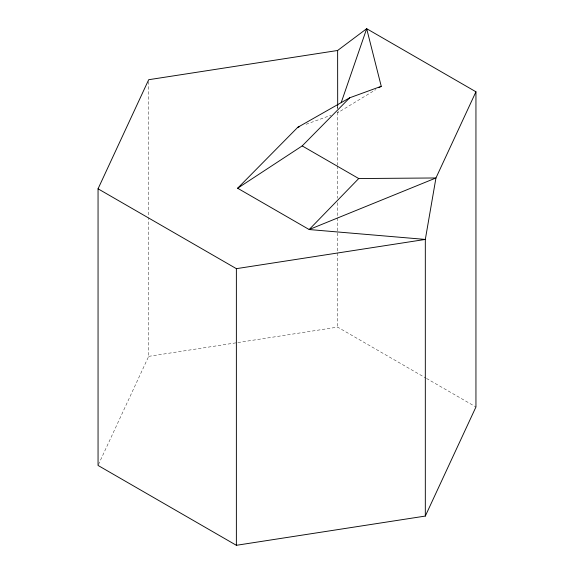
<?xml version="1.0" encoding="UTF-8"?>
<svg xmlns="http://www.w3.org/2000/svg" width="574" height="574" viewBox="0 0 574 574"><rect width="100%" height="100%" fill="white"/><g stroke="black" fill="none" stroke-linecap="round" stroke-linejoin="round"><path stroke-width="0.43" stroke-dasharray="2.87 2.15" d="M338.273 111.112L337.691 112.791L375.898 89.566M98.427 464.631L148.68 356.354L148.68 217.589M306.071 124.3L331.033 115.216M148.68 356.354L236.976 342.692M237.858 342.556L337.627 327.123L425.721 377.986M426.496 378.431L475.946 406.98M337.684 106.563L337.684 108.343M337.627 105.989L337.627 108.673M337.627 112.26L337.627 165.075M337.627 165.972L337.627 198.202M337.627 202.679L337.627 217.001M337.627 217.898L337.627 327.123M148.68 81.501L148.68 216.692"/><path stroke-width="0.86" d="M341.171 102.703L366.678 28.7L475.946 91.79L475.946 406.98L425.32 516.069L236.373 545.3L98.054 465.442L98.054 188.803L148.68 79.714L337.627 50.483L366.678 28.7L381.251 86.308L378.955 87.707M475.946 91.79L435.953 177.969L425.32 239.43L425.32 516.069M98.054 188.803L236.373 268.661L425.32 239.43L309.171 229.543L435.953 177.969L358.721 178.543L309.171 229.543L237.629 188.236L297.748 127.335L349.695 97.795L381.251 86.308M237.629 188.236L302.197 145.911L349.695 97.795M297.748 127.335L299.413 126.725M302.197 145.911L358.721 178.543M337.627 50.483L337.684 105.673M236.373 268.661L236.373 545.3"/></g></svg>
